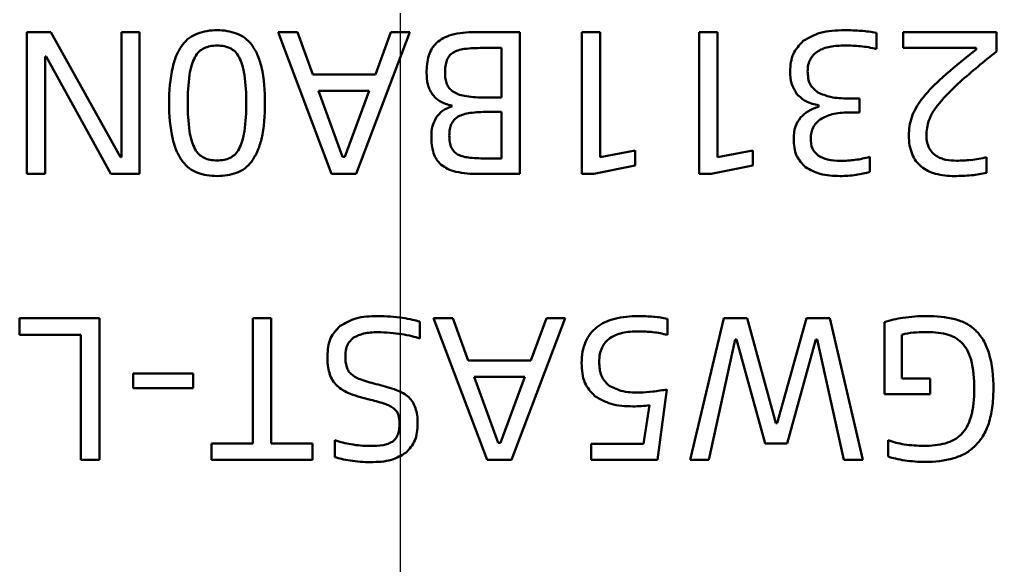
# Model space of a CAD drawing. Header units: millimetres. Extents: x 22 to 202, y 169 to 282.
# Drawn here: x 112.89 to 120.48, y 221.17 to 225.41 of the extents above; entities that cross this region are included whole.
import ezdxf

# ---------------------------------------------------------------- set-up
doc = ezdxf.new("R2010")
doc.units = ezdxf.units.MM
doc.header["$LTSCALE"] = 0.75
doc.linetypes.add('CENTER2', pattern=[28.575, 19.05, -3.175, 3.175, -3.175])
doc.layers.add('Smart Centers', color=7, linetype='CENTER2', lineweight=25)
doc.layers.add('Visible', color=7, linetype='Continuous', lineweight=50)

# ---------------------------------------------------------------- blocks, each defined once
blk = doc.blocks.new('*U21')
at = {"layer": 'Smart Centers', "color": 0, "ltscale": 0.75, "transparency": 16777216}
blk.add_line((0, -19.000016), (0, 19.000016), dxfattribs=at)

msp = doc.modelspace()

# ---------------------------------------------------------------- linework, layer by layer
at = {"layer": 'Visible'}
for p, q in [((112.9488, 225.3122), (112.9488, 224.2122)), ((113.1374, 225.3122), (112.9488, 225.3122)), ((113.6763, 224.3438), (113.1374, 225.3122)), ((113.6858, 225.3122), (113.6858, 224.3438)), ((113.8253, 225.3122), (113.6858, 225.3122)), ((113.8253, 224.2122), (113.8253, 225.3122)), ((114.8999, 225.3122), (115.3152, 224.2122)), ((115.0505, 225.3122), (114.8999, 225.3122)), ((115.1694, 224.9841), (115.0505, 225.3122)), ((115.5054, 224.2122), (115.9223, 225.3122)), ((115.7764, 225.3122), (115.656, 224.9841)), ((115.9223, 225.3122), (115.7764, 225.3122)), ((116.7766, 225.3122), (116.4279, 225.3122)), ((116.7766, 224.2122), (116.7766, 225.3122)), ((117.2584, 225.3122), (117.2584, 224.2122)), ((117.4011, 225.3122), (117.2584, 225.3122)), ((117.4011, 224.3422), (117.4011, 225.3122)), ((118.1698, 225.3122), (118.1698, 224.2122)), ((118.3125, 225.3122), (118.1698, 225.3122)), ((118.3125, 224.3422), (118.3125, 225.3122)), ((119.5456, 225.1823), (119.5456, 225.3075)), ((119.7532, 225.3122), (119.7532, 225.1918)), ((120.4776, 225.3122), (119.7532, 225.3122)), ((120.4776, 225.1617), (120.4776, 225.3122)), ((116.4865, 225.1902), (116.6339, 225.1902)), ((116.6339, 225.1902), (116.6339, 224.8066)), ((119.7532, 225.1918), (120.3207, 225.1918)), ((120.3207, 225.1918), (120.3207, 225.1775)), ((113.0914, 225.1252), (113.1009, 225.1252)), ((113.0914, 224.2122), (113.0914, 225.1252)), ((113.1009, 225.1252), (113.6018, 224.2122)), ((120.3207, 225.1775), (120.2573, 225.1284)), ((115.656, 224.9841), (115.1694, 224.9841)), ((115.4008, 224.3454), (115.2153, 224.8573)), ((115.2153, 224.8573), (115.6084, 224.8573)), ((115.6084, 224.8573), (115.4198, 224.3454)), ((116.6339, 224.8066), (116.4865, 224.8066)), ((119.414, 224.7987), (119.3269, 224.7987)), ((119.414, 224.6893), (119.414, 224.7987)), ((116.2504, 224.7432), (116.2504, 224.7369)), ((119.0986, 224.7448), (119.0986, 224.7353)), ((116.5261, 224.6941), (116.6339, 224.6941)), ((116.6339, 224.6941), (116.6339, 224.3327)), ((119.3285, 224.6893), (119.414, 224.6893)), ((113.6858, 224.3438), (113.6763, 224.3438)), ((115.4198, 224.3454), (115.4008, 224.3454)), ((117.6737, 224.3945), (117.4011, 224.3422)), ((117.6737, 224.2788), (117.6737, 224.3945)), ((118.5851, 224.3945), (118.3125, 224.3422)), ((118.5851, 224.2788), (118.5851, 224.3945)), ((119.4933, 224.2281), (119.4933, 224.3454)), ((120.4015, 224.2218), (120.4015, 224.3438)), ((116.6339, 224.3327), (116.5261, 224.3327)), ((117.3519, 224.2122), (117.6737, 224.2788)), ((118.2633, 224.2122), (118.5851, 224.2788)), ((112.9488, 224.2122), (113.0914, 224.2122)), ((113.6018, 224.2122), (113.8253, 224.2122)), ((115.3152, 224.2122), (115.5054, 224.2122)), ((116.4596, 224.2122), (116.7766, 224.2122)), ((117.2584, 224.2122), (117.3519, 224.2122)), ((118.1698, 224.2122), (118.2633, 224.2122)), ((112.8933, 223.0932), (112.8933, 222.9648)), ((113.513, 223.0932), (112.8933, 223.0932)), ((113.513, 221.9932), (113.513, 223.0932)), ((114.7034, 223.0932), (114.7034, 222.12)), ((114.846, 223.0932), (114.7034, 223.0932)), ((114.846, 222.12), (114.846, 223.0932)), ((115.9999, 222.9347), (115.9999, 223.0663)), ((116.1077, 223.0932), (116.523, 221.9932)), ((116.2583, 223.0932), (116.1077, 223.0932)), ((116.3772, 222.7651), (116.2583, 223.0932)), ((116.7132, 221.9932), (117.13, 223.0932)), ((116.9842, 223.0932), (116.8638, 222.7651)), ((117.13, 223.0932), (116.9842, 223.0932)), ((117.9225, 222.9633), (117.9225, 223.0885)), ((118.3616, 223.0932), (118.1001, 221.9932)), ((118.5423, 223.0932), (118.3616, 223.0932)), ((118.7658, 222.2785), (118.5423, 223.0932)), ((119.0035, 223.0932), (118.7753, 222.2785)), ((119.1842, 223.0932), (119.0035, 223.0932)), ((119.441, 221.9932), (119.1842, 223.0932)), ((119.6074, 223.0631), (119.6074, 222.5036)), ((112.8933, 222.9648), (113.3704, 222.9648)), ((113.3704, 222.9648), (113.3704, 221.9932)), ((118.2443, 221.9932), (118.4488, 222.9268)), ((118.4488, 222.9268), (118.4583, 222.9268)), ((118.4583, 222.9268), (118.6818, 222.1216)), ((118.8529, 222.1216), (119.0764, 222.9268)), ((119.0764, 222.9268), (119.0859, 222.9268)), ((119.0859, 222.9268), (119.292, 221.9932)), ((119.7437, 222.6241), (119.7437, 222.9648)), ((116.8638, 222.7651), (116.3772, 222.7651)), ((113.7746, 222.6637), (113.7746, 222.5496)), ((114.2421, 222.6637), (113.7746, 222.6637)), ((114.2421, 222.5496), (114.2421, 222.6637)), ((116.6086, 222.1264), (116.4231, 222.6383)), ((116.4231, 222.6383), (116.8162, 222.6383)), ((116.8162, 222.6383), (116.6276, 222.1264)), ((119.964, 222.6241), (119.7437, 222.6241)), ((119.964, 222.5036), (119.964, 222.6241)), ((113.7746, 222.5496), (114.2421, 222.5496)), ((117.8449, 221.9932), (117.9194, 222.5401)), ((119.6074, 222.5036), (119.964, 222.5036)), ((117.7831, 222.418), (117.7371, 222.1169)), ((118.7753, 222.2785), (118.7658, 222.2785)), ((115.3421, 222.1454), (115.3421, 222.0154)), ((119.6359, 222.147), (119.6359, 222.0202)), ((114.7034, 222.12), (114.3832, 222.12)), ((114.3832, 222.12), (114.3832, 221.9932)), ((115.1678, 222.12), (114.846, 222.12)), ((115.1678, 221.9932), (115.1678, 222.12)), ((116.6276, 222.1264), (116.6086, 222.1264)), ((117.3313, 222.1169), (117.3313, 221.9932)), ((117.7371, 222.1169), (117.3313, 222.1169)), ((118.6818, 222.1216), (118.8529, 222.1216)), ((113.3704, 221.9932), (113.513, 221.9932)), ((114.3832, 221.9932), (115.1678, 221.9932)), ((116.523, 221.9932), (116.7132, 221.9932)), ((117.3313, 221.9932), (117.8449, 221.9932)), ((118.1001, 221.9932), (118.2443, 221.9932)), ((119.292, 221.9932), (119.441, 221.9932))]:
    msp.add_line(p, q, dxfattribs=at)
for centre, radius, start, end in [((116.4124, 224.6394), 0.673, 88.67851, 104.27651), ((119.3002, 223.6218), 1.7063, 85.7211, 90.06278), ((119.3562, 224.3445), 0.9815, 78.87525, 85.8348), ((116.4745, 224.1574), 1.0329, 89.33366, 97.13353), ((119.2961, 224.5567), 0.6525, 89.66186, 99.79985), ((119.3018, 223.8874), 1.3218, 84.74836, 90.08019), ((119.3436, 224.3858), 0.8217, 75.76745, 84.46967), ((116.521, 225.0049), 0.4673, 164.27849, 180.8003), ((122.8775, 221.8078), 4.2299, 128.2762, 132.21491), ((123.632, 221.0809), 5.1578, 127.70382, 131.78057), ((115.2611, 224.7873), 1.2062, 167.80832, 181.18839), ((113.5924, 224.7873), 1.2063, 358.8121, 12.1912), ((115.668, 224.7823), 1.4688, 172.19443, 180.78178), ((113.184, 224.7823), 1.4688, 359.21822, 7.80557), ((116.4556, 224.995), 0.4018, 179.51863, 192.49956), ((120.7805, 224.1083), 1.1171, 131.83805, 142.49579), ((121.2428, 223.7442), 1.58, 131.52227, 140.10694), ((116.4743, 225.5359), 0.7293, 259.94743, 270.95648), ((115.2507, 224.7369), 1.1958, 178.78773, 192.24664), ((115.6548, 224.7428), 1.4555, 179.23569, 187.83906), ((113.1975, 224.7428), 1.4553, 352.16031, 0.76494), ((113.6029, 224.7369), 1.1958, 347.75336, 1.21227), ((120.2913, 224.4829), 0.5009, 142.42301, 160.26269), ((116.5161, 223.704), 0.9901, 89.41594, 97.27766), ((120.2336, 224.5147), 0.436, 161.6367, 180.38481), ((120.3049, 224.5095), 0.371, 161.57255, 179.88226), ((116.5171, 224.4957), 0.4269, 178.90532, 196.46823), ((119.2937, 225.0174), 0.701, 276.99912, 286.53734), ((120.2028, 225.0685), 0.7515, 275.73143, 285.33038), ((116.516, 225.7424), 1.4097, 264.89842, 270.41319), ((119.2616, 225.1852), 0.8715, 270.53794, 277.75128), ((120.1684, 224.7552), 0.4399, 259.10643, 269.80299), ((120.1635, 225.4961), 1.1808, 270.16632, 275.55864), ((116.4442, 224.9828), 0.7707, 257.73587, 271.14418), ((119.2636, 225.0343), 0.8379, 269.99145, 278.64072), ((119.2874, 224.9372), 0.7384, 277.94243, 286.18735), ((120.1444, 224.7594), 0.563, 255.68818, 270.67532), ((120.1544, 225.5115), 1.3151, 269.85505, 275.63025), ((120.1889, 225.1657), 0.9676, 275.60709, 282.69367), ((115.6737, 221.8373), 1.2718, 85.47582, 90.01489), ((115.6625, 221.663), 1.4464, 81.84941, 85.5769), ((115.6865, 221.8206), 1.287, 78.40404, 81.91376), ((115.8756, 222.7216), 0.3664, 70.16569, 79.04328), ((117.6882, 222.3673), 0.7418, 89.40582, 103.5492), ((117.702, 221.7559), 1.3532, 85.18818, 90.26084), ((117.7299, 222.1572), 0.9509, 78.31294, 84.83305), ((119.9055, 222.0801), 1.0272, 98.65795, 106.86843), ((119.9291, 221.9263), 1.1828, 89.53717, 98.6685), ((119.9495, 222.2179), 0.8913, 76.71794, 90.69415), ((115.6741, 221.8199), 1.1639, 85.27067, 90.0356), ((115.6799, 221.872), 1.1116, 80.65213, 85.34536), ((117.6923, 222.3872), 0.6031, 89.50932, 101.40586), ((117.7036, 221.9547), 1.0355, 84.05705, 90.33804), ((117.713, 222.1714), 0.8191, 75.1772, 83.14211), ((119.8718, 222.5019), 0.4803, 94.60448, 105.46942), ((119.9306, 221.9939), 0.9916, 90.44759, 95.63111), ((119.9327, 222.2659), 0.7196, 77.62796, 90.78644), ((115.6715, 221.8179), 1.1663, 76.70458, 80.67563), ((115.8417, 222.5205), 0.4434, 69.09328, 77.2317), ((115.7351, 222.786), 0.4517, 178.63185, 196.0307), ((115.7203, 222.7915), 0.2974, 178.66906, 195.18546), ((119.4486, 222.5658), 0.8565, 358.49044, 13.83924), ((119.5174, 222.5689), 0.9368, 358.42983, 15.9387), ((115.9869, 223.8962), 1.3541, 251.16766, 256.75246), ((115.3886, 221.3591), 1.2525, 69.89229, 76.7092), ((117.7013, 223.3441), 0.8279, 270.50072, 277.54321), ((117.5646, 224.5039), 1.9956, 277.0643, 280.24081), ((119.5412, 222.5236), 0.7639, 344.89118, 1.47239), ((115.9094, 223.7164), 1.2905, 249.70724, 256.9476), ((115.402, 221.4814), 1.0014, 70.46403, 77.54428), ((117.6583, 223.2827), 0.8742, 269.76246, 274.23336), ((117.6614, 223.1878), 0.7794, 274.52349, 278.98352), ((115.5765, 222.2781), 0.2665, 359.05872, 13.31855), ((115.5846, 222.8524), 0.7475, 251.07357, 260.85401), ((119.847, 222.6909), 0.5835, 248.79061, 261.61589), ((115.6176, 222.9632), 0.8622, 259.85771, 269.91655), ((115.6226, 222.7154), 0.6144, 269.41282, 278.75844), ((119.9104, 223.1), 0.9975, 261.43911, 270.34789), ((119.9249, 222.7474), 0.6449, 269.25649, 283.97041), ((115.4596, 222.3145), 0.3213, 248.56235, 257.87231), ((115.5875, 222.8613), 0.8829, 257.21074, 261.711), ((119.7813, 222.3978), 0.4046, 248.94694, 257.51071), ((119.8909, 222.8583), 0.878, 257.02378, 261.8129), ((119.933, 222.7817), 0.8044, 269.2781, 285.32315), ((115.6244, 223.0999), 1.1243, 261.60385, 265.58744), ((115.6184, 222.9992), 1.0234, 265.48917, 269.97496), ((119.9361, 223.1639), 1.1869, 261.75406, 265.56559), ((119.9241, 222.9812), 1.0038, 265.44476, 269.92773)]:
    msp.add_arc(centre, radius, start, end, dxfattribs=at)
for points, knots in [([(114.2762, 225.3035), (114.2539, 225.2935), (114.2081, 225.2729), (114.175, 225.235), (114.1581, 225.2156)], [-0.01488091, -0.01488091, -0.01488091, -0.01488091, -0.00762134, 0, 0, 0, 0]), ([(114.4276, 225.3281), (114.401, 225.3272), (114.3495, 225.3255), (114.3002, 225.3107), (114.2762, 225.3035)], [-0.01539177, -0.01539177, -0.01539177, -0.01539177, -0.0074627, 0, 0, 0, 0]), ([(114.5782, 225.3035), (114.5544, 225.3107), (114.5053, 225.3255), (114.4541, 225.3272), (114.4276, 225.3281)], [-0.01531441, -0.01531441, -0.01531441, -0.01531441, -0.00790934, 0, 0, 0, 0]), ([(114.6955, 225.2156), (114.6786, 225.235), (114.6458, 225.2727), (114.6003, 225.2934), (114.5782, 225.3035)], [-0.01481456, -0.01481456, -0.01481456, -0.01481456, -0.0072073, 0, 0, 0, 0]), ([(116.2464, 225.2916), (116.2241, 225.2844), (116.1821, 225.2708), (116.1476, 225.2434), (116.1315, 225.2306)], [-0.01310499, -0.01310499, -0.01310499, -0.01310499, -0.00614029, 0, 0, 0, 0]), ([(119.2983, 225.3281), (119.2335, 225.3269), (119.1192, 225.3249), (119.0202, 225.269), (118.9774, 225.2449)], [-0.03361754, -0.03361754, -0.03361754, -0.03361754, -0.01454303, 0, 0, 0, 0]), ([(114.1581, 225.2156), (114.1424, 225.1911), (114.1078, 225.1374), (114.0911, 225.0756), (114.0821, 225.042)], [-0.01905156, -0.01905156, -0.01905156, -0.01905156, -0.01036918, 0, 0, 0, 0]), ([(114.2548, 225.1189), (114.2645, 225.1343), (114.2828, 225.1634), (114.3122, 225.1811), (114.3261, 225.1894)], [-0.01015838, -0.01015838, -0.01015838, -0.01015838, -0.0047931, 0, 0, 0, 0]), ([(114.3261, 225.1894), (114.3416, 225.1952), (114.3742, 225.2074), (114.4092, 225.2086), (114.4276, 225.2092)], [-0.01039688, -0.01039688, -0.01039688, -0.01039688, -0.0054907, 0, 0, 0, 0]), ([(114.4276, 225.2092), (114.4456, 225.2086), (114.48, 225.2073), (114.5122, 225.1952), (114.5274, 225.1894)], [-0.01024082, -0.01024082, -0.01024082, -0.01024082, -0.00486854, 0, 0, 0, 0]), ([(114.5274, 225.1894), (114.5413, 225.1811), (114.5706, 225.1635), (114.5885, 225.1343), (114.598, 225.1189)], [-0.01010682, -0.01010682, -0.01010682, -0.01010682, -0.00532996, 0, 0, 0, 0]), ([(114.7715, 225.042), (114.7625, 225.0756), (114.7458, 225.1374), (114.7112, 225.1911), (114.6955, 225.2156)], [-0.01905157, -0.01905157, -0.01905157, -0.01905157, -0.00868242, 0, 0, 0, 0]), ([(116.1315, 225.2306), (116.1182, 225.2163), (116.0915, 225.1873), (116.078, 225.1503), (116.0712, 225.1316)], [-0.01169772, -0.01169772, -0.01169772, -0.01169772, -0.00590832, 0, 0, 0, 0]), ([(116.2567, 225.1529), (116.2695, 225.1596), (116.2977, 225.1743), (116.3291, 225.1795), (116.3462, 225.1823)], [-0.009476283, -0.009476283, -0.009476283, -0.009476283, -0.00517692, 0, 0, 0, 0]), ([(118.9774, 225.2449), (118.9476, 225.2133), (118.8854, 225.1474), (118.8786, 225.0567), (118.8751, 225.0095)], [-0.02636934, -0.02636934, -0.02636934, -0.02636934, -0.01373237, 0, 0, 0, 0]), ([(119.0939, 225.1664), (119.1076, 225.1738), (119.1363, 225.1893), (119.1683, 225.1961), (119.185, 225.1997)], [-0.009747035, -0.009747035, -0.009747035, -0.009747035, -0.005103717, 0, 0, 0, 0]), ([(114.2128, 224.9818), (114.2174, 225.008), (114.2256, 225.0555), (114.2458, 225.0992), (114.2548, 225.1189)], [-0.01439362, -0.01439362, -0.01439362, -0.01439362, -0.00645742, 0, 0, 0, 0]), ([(114.598, 225.1189), (114.6068, 225.0992), (114.6265, 225.0554), (114.6347, 225.008), (114.6392, 224.9818)], [-0.01436678, -0.01436678, -0.01436678, -0.01436678, -0.00793192, 0, 0, 0, 0]), ([(116.2099, 225.0935), (116.2152, 225.1055), (116.2257, 225.1293), (116.2464, 225.1451), (116.2567, 225.1529)], [-0.00767229, -0.00767229, -0.00767229, -0.00767229, -0.003815646, 0, 0, 0, 0]), ([(119.0115, 225.0079), (119.0121, 225.0257), (119.0134, 225.0591), (119.0272, 225.0896), (119.0336, 225.1038)], [-0.009926797, -0.009926797, -0.009926797, -0.009926797, -0.004647206, 0, 0, 0, 0]), ([(119.0336, 225.1038), (119.0417, 225.1161), (119.0578, 225.1408), (119.0819, 225.1579), (119.0939, 225.1664)], [-0.008756125, -0.008756125, -0.008756125, -0.008756125, -0.004381473, 0, 0, 0, 0]), ([(116.1965, 224.9968), (116.1968, 225.0148), (116.1974, 225.0476), (116.206, 225.0792), (116.2099, 225.0935)], [-0.009795803, -0.009795803, -0.009795803, -0.009795803, -0.004435782, 0, 0, 0, 0]), ([(116.2107, 224.9104), (116.2066, 224.9235), (116.1976, 224.9516), (116.1969, 224.981), (116.1965, 224.9968)], [-0.008794432, -0.008794432, -0.008794432, -0.008794432, -0.004709117, 0, 0, 0, 0]), ([(118.8751, 225.0095), (118.8767, 224.9757), (118.8797, 224.9121), (118.9128, 224.858), (118.9282, 224.8328)], [-0.01872094, -0.01872094, -0.01872094, -0.01872094, -0.00874569, 0, 0, 0, 0]), ([(119.0907, 224.8447), (119.0676, 224.8643), (119.0177, 224.9066), (119.0136, 224.9725), (119.0115, 225.0079)], [-0.01886085, -0.01886085, -0.01886085, -0.01886085, -0.01014135, 0, 0, 0, 0]), ([(116.0633, 224.9081), (116.067, 224.8947), (116.0743, 224.8683), (116.0887, 224.8451), (116.0958, 224.8336)], [-0.008164301, -0.008164301, -0.008164301, -0.008164301, -0.004035387, 0, 0, 0, 0]), ([(116.2583, 224.8518), (116.248, 224.8599), (116.2278, 224.8759), (116.2164, 224.899), (116.2107, 224.9104)], [-0.007635346, -0.007635346, -0.007635346, -0.007635346, -0.003765014, 0, 0, 0, 0]), ([(116.0958, 224.8336), (116.1043, 224.8228), (116.1215, 224.8008), (116.1449, 224.7852), (116.1568, 224.7773)], [-0.008348058, -0.008348058, -0.008348058, -0.008348058, -0.004275601, 0, 0, 0, 0]), ([(116.347, 224.8177), (116.3301, 224.8215), (116.2988, 224.8286), (116.271, 224.8445), (116.2583, 224.8518)], [-0.009555742, -0.009555742, -0.009555742, -0.009555742, -0.004368577, 0, 0, 0, 0]), ([(118.9282, 224.8328), (118.9501, 224.812), (118.9982, 224.7665), (119.0632, 224.7525), (119.0986, 224.7448)], [-0.01950424, -0.01950424, -0.01950424, -0.01950424, -0.01062687, 0, 0, 0, 0]), ([(119.3269, 224.7987), (119.2803, 224.7993), (119.1986, 224.8004), (119.1232, 224.8313), (119.0907, 224.8447)], [-0.02424955, -0.02424955, -0.02424955, -0.02424955, -0.01045163, 0, 0, 0, 0]), ([(116.2504, 224.7369), (116.2239, 224.7273), (116.1746, 224.7095), (116.1419, 224.6687), (116.1267, 224.6497)], [-0.0153898, -0.0153898, -0.0153898, -0.0153898, -0.00714761, 0, 0, 0, 0]), ([(116.1568, 224.7773), (116.1708, 224.77), (116.2004, 224.7546), (116.233, 224.7472), (116.2504, 224.7432)], [-0.009990114, -0.009990114, -0.009990114, -0.009990114, -0.00530169, 0, 0, 0, 0]), ([(119.0986, 224.7353), (119.0706, 224.7256), (119.0172, 224.707), (118.9757, 224.6687), (118.956, 224.6505)], [-0.01675429, -0.01675429, -0.01675429, -0.01675429, -0.0079585, 0, 0, 0, 0]), ([(119.9529, 224.6267), (119.9618, 224.6477), (119.9817, 224.6948), (120.0132, 224.7351), (120.0306, 224.7575)], [-0.01526668, -0.01526668, -0.01526668, -0.01526668, -0.00845973, 0, 0, 0, 0]), ([(116.1267, 224.6497), (116.1161, 224.6279), (116.0937, 224.5819), (116.0915, 224.5308), (116.0903, 224.5039)], [-0.01517397, -0.01517397, -0.01517397, -0.01517397, -0.0079773, 0, 0, 0, 0]), ([(116.2464, 224.6014), (116.2528, 224.6127), (116.2658, 224.6355), (116.2876, 224.6502), (116.2987, 224.6576)], [-0.007777008, -0.007777008, -0.007777008, -0.007777008, -0.003935949, 0, 0, 0, 0]), ([(116.2987, 224.6576), (116.3121, 224.6641), (116.3413, 224.6781), (116.3733, 224.6833), (116.3906, 224.6862)], [-0.009668897, -0.009668897, -0.009668897, -0.009668897, -0.005230662, 0, 0, 0, 0]), ([(118.956, 224.6505), (118.9408, 224.6278), (118.9073, 224.5779), (118.905, 224.5177), (118.9037, 224.4849)], [-0.01767274, -0.01767274, -0.01767274, -0.01767274, -0.00961918, 0, 0, 0, 0]), ([(119.1097, 224.6362), (119.1398, 224.6517), (119.2082, 224.6867), (119.2853, 224.6884), (119.3285, 224.6893)], [-0.02276798, -0.02276798, -0.02276798, -0.02276798, -0.01274939, 0, 0, 0, 0]), ([(116.2298, 224.5118), (116.2302, 224.5284), (116.231, 224.5592), (116.2415, 224.5881), (116.2464, 224.6014)], [-0.009162075, -0.009162075, -0.009162075, -0.009162075, -0.004211201, 0, 0, 0, 0]), ([(119.0352, 224.4928), (119.0384, 224.5214), (119.0447, 224.5788), (119.088, 224.617), (119.1097, 224.6362)], [-0.0166912, -0.0166912, -0.0166912, -0.0166912, -0.00837657, 0, 0, 0, 0]), ([(114.2548, 224.4072), (114.2458, 224.4268), (114.2256, 224.4706), (114.2174, 224.5181), (114.2128, 224.5443)], [-0.01439362, -0.01439362, -0.01439362, -0.01439362, -0.00793621, 0, 0, 0, 0]), ([(114.6392, 224.5443), (114.6347, 224.5181), (114.6265, 224.4707), (114.6068, 224.4268), (114.598, 224.4072)], [-0.01436678, -0.01436678, -0.01436678, -0.01436678, -0.00643486, 0, 0, 0, 0]), ([(116.2464, 224.4159), (116.2416, 224.4297), (116.2307, 224.4607), (116.2301, 224.4936), (116.2298, 224.5118)], [-0.009787697, -0.009787697, -0.009787697, -0.009787697, -0.00542483, 0, 0, 0, 0]), ([(119.7976, 224.5118), (119.7983, 224.4856), (119.7997, 224.4363), (119.815, 224.3895), (119.8222, 224.3676)], [-0.0146995, -0.0146995, -0.0146995, -0.0146995, -0.00686919, 0, 0, 0, 0]), ([(119.9553, 224.4135), (119.9491, 224.4277), (119.9356, 224.4585), (119.9345, 224.4921), (119.9339, 224.5102)], [-0.009983776, -0.009983776, -0.009983776, -0.009983776, -0.005376108, 0, 0, 0, 0]), ([(114.0821, 224.4833), (114.0912, 224.4498), (114.1079, 224.3881), (114.1424, 224.3343), (114.1581, 224.3097)], [-0.01904823, -0.01904823, -0.01904823, -0.01904823, -0.00871669, 0, 0, 0, 0]), ([(114.6955, 224.3097), (114.7112, 224.3343), (114.7457, 224.3881), (114.7624, 224.4498), (114.7715, 224.4833)], [-0.01904823, -0.01904823, -0.01904823, -0.01904823, -0.01033154, 0, 0, 0, 0]), ([(118.9037, 224.4849), (118.906, 224.4388), (118.9103, 224.354), (118.9683, 224.2926), (118.9948, 224.2645)], [-0.02454684, -0.02454684, -0.02454684, -0.02454684, -0.01123441, 0, 0, 0, 0]), ([(119.0931, 224.3549), (119.0762, 224.3722), (119.0392, 224.4102), (119.0366, 224.4637), (119.0352, 224.4928)], [-0.01541875, -0.01541875, -0.01541875, -0.01541875, -0.00840705, 0, 0, 0, 0]), ([(114.3261, 224.3367), (114.3122, 224.345), (114.2828, 224.3626), (114.2645, 224.3918), (114.2548, 224.4072)], [-0.01015838, -0.01015838, -0.01015838, -0.01015838, -0.00536528, 0, 0, 0, 0]), ([(114.598, 224.4072), (114.5885, 224.3918), (114.5706, 224.3626), (114.5413, 224.345), (114.5274, 224.3367)], [-0.01010681, -0.01010681, -0.01010681, -0.01010681, -0.00477687, 0, 0, 0, 0]), ([(116.1077, 224.3747), (116.1145, 224.3573), (116.1279, 224.3227), (116.1541, 224.2966), (116.1671, 224.2836)], [-0.01098735, -0.01098735, -0.01098735, -0.01098735, -0.00544793, 0, 0, 0, 0]), ([(116.2987, 224.362), (116.2876, 224.3688), (116.2656, 224.3823), (116.2528, 224.4047), (116.2464, 224.4159)], [-0.007619933, -0.007619933, -0.007619933, -0.007619933, -0.003791804, 0, 0, 0, 0]), ([(116.3906, 224.3383), (116.3734, 224.3403), (116.3416, 224.3441), (116.3121, 224.3564), (116.2987, 224.362)], [-0.00953577, -0.00953577, -0.00953577, -0.00953577, -0.004350275, 0, 0, 0, 0]), ([(119.2698, 224.3137), (119.2345, 224.3143), (119.1724, 224.3153), (119.117, 224.3429), (119.0931, 224.3549)], [-0.01835049, -0.01835049, -0.01835049, -0.01835049, -0.00793737, 0, 0, 0, 0]), ([(119.8222, 224.3676), (119.8311, 224.3486), (119.8487, 224.3113), (119.8788, 224.2831), (119.8935, 224.2693)], [-0.01224121, -0.01224121, -0.01224121, -0.01224121, -0.00599848, 0, 0, 0, 0]), ([(120.01, 224.3533), (119.9993, 224.3615), (119.9775, 224.3783), (119.9628, 224.4016), (119.9553, 224.4135)], [-0.008193057, -0.008193057, -0.008193057, -0.008193057, -0.004189478, 0, 0, 0, 0]), ([(120.0853, 224.3232), (120.0718, 224.3264), (120.0451, 224.3326), (120.0216, 224.3465), (120.01, 224.3533)], [-0.00815058, -0.00815058, -0.00815058, -0.00815058, -0.004005749, 0, 0, 0, 0]), ([(114.1581, 224.3097), (114.175, 224.2901), (114.2079, 224.2518), (114.2539, 224.2311), (114.2762, 224.221)], [-0.01493227, -0.01493227, -0.01493227, -0.01493227, -0.00726895, 0, 0, 0, 0]), ([(114.4276, 224.3169), (114.4092, 224.3175), (114.3742, 224.3187), (114.3416, 224.3309), (114.3261, 224.3367)], [-0.01039688, -0.01039688, -0.01039688, -0.01039688, -0.00490624, 0, 0, 0, 0]), ([(114.5274, 224.3367), (114.5122, 224.3309), (114.48, 224.3187), (114.4456, 224.3175), (114.4276, 224.3169)], [-0.01024082, -0.01024082, -0.01024082, -0.01024082, -0.00537234, 0, 0, 0, 0]), ([(114.5782, 224.221), (114.6003, 224.2311), (114.6459, 224.252), (114.6786, 224.2901), (114.6955, 224.3097)], [-0.01486607, -0.01486607, -0.01486607, -0.01486607, -0.00764933, 0, 0, 0, 0]), ([(116.1671, 224.2836), (116.1831, 224.272), (116.2175, 224.2472), (116.2585, 224.2358), (116.2805, 224.2297)], [-0.01263736, -0.01263736, -0.01263736, -0.01263736, -0.00677332, 0, 0, 0, 0]), ([(119.8935, 224.2693), (119.9101, 224.2574), (119.9444, 224.2329), (119.9846, 224.2203), (120.0053, 224.2138)], [-0.01254618, -0.01254618, -0.01254618, -0.01254618, -0.00645117, 0, 0, 0, 0]), ([(114.2762, 224.221), (114.3002, 224.2138), (114.3495, 224.199), (114.401, 224.1973), (114.4276, 224.1964)], [-0.01539177, -0.01539177, -0.01539177, -0.01539177, -0.00792907, 0, 0, 0, 0]), ([(114.4276, 224.1964), (114.4541, 224.1973), (114.5053, 224.199), (114.5544, 224.2138), (114.5782, 224.221)], [-0.01531441, -0.01531441, -0.01531441, -0.01531441, -0.00740507, 0, 0, 0, 0]), ([(118.9948, 224.2645), (119.0316, 224.2447), (119.1151, 224.1998), (119.2103, 224.1976), (119.2635, 224.1964)], [-0.02806357, -0.02806357, -0.02806357, -0.02806357, -0.0156854, 0, 0, 0, 0]), ([(115.6734, 223.1091), (115.6159, 223.1077), (115.5126, 223.1051), (115.4225, 223.0557), (115.3826, 223.0338)], [-0.03043086, -0.03043086, -0.03043086, -0.03043086, -0.01346555, 0, 0, 0, 0]), ([(117.5144, 223.0885), (117.4886, 223.0809), (117.439, 223.0664), (117.3963, 223.0374), (117.3757, 223.0235)], [-0.01539913, -0.01539913, -0.01539913, -0.01539913, -0.00739723, 0, 0, 0, 0]), ([(120.3159, 222.9989), (120.2923, 223.0182), (120.244, 223.0576), (120.1845, 223.076), (120.1542, 223.0853)], [-0.01848477, -0.01848477, -0.01848477, -0.01848477, -0.00941253, 0, 0, 0, 0]), ([(115.3826, 223.0338), (115.3537, 223.0033), (115.2913, 222.9373), (115.2862, 222.846), (115.2835, 222.7968)], [-0.02643407, -0.02643407, -0.02643407, -0.02643407, -0.01422483, 0, 0, 0, 0]), ([(115.4864, 222.9426), (115.5121, 222.9546), (115.5712, 222.9821), (115.6366, 222.9832), (115.6734, 222.9839)], [-0.01933874, -0.01933874, -0.01933874, -0.01933874, -0.01090609, 0, 0, 0, 0]), ([(117.3757, 223.0235), (117.3577, 223.0075), (117.3213, 222.9753), (117.299, 222.932), (117.2877, 222.9102)], [-0.01445714, -0.01445714, -0.01445714, -0.01445714, -0.00731219, 0, 0, 0, 0]), ([(117.4772, 222.9387), (117.4914, 222.9473), (117.5213, 222.9655), (117.5553, 222.9739), (117.5731, 222.9783)], [-0.01042889, -0.01042889, -0.01042889, -0.01042889, -0.00544646, 0, 0, 0, 0]), ([(120.4182, 222.8261), (120.4057, 222.8601), (120.3824, 222.9242), (120.3371, 222.975), (120.3159, 222.9989)], [-0.0202356, -0.0202356, -0.0202356, -0.0202356, -0.00949325, 0, 0, 0, 0]), ([(115.423, 222.7984), (115.4245, 222.8294), (115.4273, 222.8861), (115.4679, 222.925), (115.4864, 222.9426)], [-0.01629672, -0.01629672, -0.01629672, -0.01629672, -0.00739724, 0, 0, 0, 0]), ([(117.2877, 222.9102), (117.2787, 222.885), (117.2594, 222.831), (117.2577, 222.7736), (117.2568, 222.7429)], [-0.01709912, -0.01709912, -0.01709912, -0.01709912, -0.0091268, 0, 0, 0, 0]), ([(117.4153, 222.8658), (117.4234, 222.8801), (117.4393, 222.9083), (117.4646, 222.9286), (117.4772, 222.9387)], [-0.009637488, -0.009637488, -0.009637488, -0.009637488, -0.004768571, 0, 0, 0, 0]), ([(120.0869, 222.9688), (120.1094, 222.9621), (120.1537, 222.9489), (120.1891, 222.9192), (120.2066, 222.9046)], [-0.01370772, -0.01370772, -0.01370772, -0.01370772, -0.0067487, 0, 0, 0, 0]), ([(120.2066, 222.9046), (120.2221, 222.8862), (120.2557, 222.8467), (120.2717, 222.7972), (120.2803, 222.7707)], [-0.01541993, -0.01541993, -0.01541993, -0.01541993, -0.00825962, 0, 0, 0, 0]), ([(117.3932, 222.7524), (117.3937, 222.7735), (117.3949, 222.8126), (117.4089, 222.849), (117.4153, 222.8658)], [-0.01162255, -0.01162255, -0.01162255, -0.01162255, -0.00535695, 0, 0, 0, 0]), ([(117.4653, 222.5725), (117.4443, 222.5957), (117.3983, 222.6463), (117.395, 222.7151), (117.3932, 222.7524)], [-0.01992437, -0.01992437, -0.01992437, -0.01992437, -0.01083016, 0, 0, 0, 0]), ([(115.4721, 222.6558), (115.4634, 222.664), (115.4461, 222.6804), (115.4375, 222.7026), (115.4333, 222.7136)], [-0.007045528, -0.007045528, -0.007045528, -0.007045528, -0.003483081, 0, 0, 0, 0]), ([(117.2568, 222.7429), (117.2594, 222.6898), (117.2641, 222.592), (117.3299, 222.5204), (117.3599, 222.4877)], [-0.02830348, -0.02830348, -0.02830348, -0.02830348, -0.01290996, 0, 0, 0, 0]), ([(115.3009, 222.6613), (115.3076, 222.6438), (115.3208, 222.6093), (115.3457, 222.5821), (115.358, 222.5686)], [-0.01097462, -0.01097462, -0.01097462, -0.01097462, -0.00542422, 0, 0, 0, 0]), ([(115.5498, 222.6145), (115.5348, 222.6202), (115.5071, 222.6307), (115.4831, 222.6479), (115.4721, 222.6558)], [-0.008825451, -0.008825451, -0.008825451, -0.008825451, -0.004033413, 0, 0, 0, 0]), ([(115.358, 222.5686), (115.3728, 222.5563), (115.4042, 222.5301), (115.4419, 222.5143), (115.4618, 222.506)], [-0.01218413, -0.01218413, -0.01218413, -0.01218413, -0.00644234, 0, 0, 0, 0]), ([(115.9143, 222.479), (115.9007, 222.4901), (115.8719, 222.5136), (115.8374, 222.5278), (115.8192, 222.5353)], [-0.01110251, -0.01110251, -0.01110251, -0.01110251, -0.00587584, 0, 0, 0, 0]), ([(117.7086, 222.5163), (117.6586, 222.5166), (117.5728, 222.5172), (117.497, 222.5562), (117.4653, 222.5725)], [-0.02527662, -0.02527662, -0.02527662, -0.02527662, -0.01056761, 0, 0, 0, 0]), ([(120.4174, 222.2761), (120.428, 222.3163), (120.4511, 222.4037), (120.4529, 222.4943), (120.4538, 222.5432)], [-0.02704083, -0.02704083, -0.02704083, -0.02704083, -0.01463035, 0, 0, 0, 0]), ([(115.9674, 222.3958), (115.9611, 222.4115), (115.9486, 222.4426), (115.9257, 222.467), (115.9143, 222.479)], [-0.00994869, -0.00994869, -0.00994869, -0.00994869, -0.004923847, 0, 0, 0, 0]), ([(117.3599, 222.4877), (117.4007, 222.4647), (117.4918, 222.4133), (117.5967, 222.4102), (117.6547, 222.4085)], [-0.03093571, -0.03093571, -0.03093571, -0.03093571, -0.01707497, 0, 0, 0, 0]), ([(115.7368, 222.4251), (115.7502, 222.4199), (115.7745, 222.4103), (115.7955, 222.3948), (115.805, 222.3879)], [-0.00779597, -0.00779597, -0.00779597, -0.00779597, -0.003494977, 0, 0, 0, 0]), ([(115.805, 222.3879), (115.8122, 222.3808), (115.8262, 222.3671), (115.8327, 222.3486), (115.8359, 222.3395)], [-0.005807024, -0.005807024, -0.005807024, -0.005807024, -0.002830514, 0, 0, 0, 0]), ([(115.9841, 222.2738), (115.9837, 222.2962), (115.9829, 222.3376), (115.9723, 222.3776), (115.9674, 222.3958)], [-0.01235719, -0.01235719, -0.01235719, -0.01235719, -0.00564759, 0, 0, 0, 0]), ([(120.2787, 222.3245), (120.2696, 222.2981), (120.2524, 222.2484), (120.2185, 222.2085), (120.2026, 222.1898)], [-0.01559295, -0.01559295, -0.01559295, -0.01559295, -0.00729903, 0, 0, 0, 0]), ([(115.843, 222.2738), (115.8427, 222.2574), (115.8422, 222.2277), (115.8335, 222.1993), (115.8295, 222.1866)], [-0.008859803, -0.008859803, -0.008859803, -0.008859803, -0.003974263, 0, 0, 0, 0]), ([(115.8945, 222.0495), (115.9206, 222.0789), (115.977, 222.1425), (115.9816, 222.2279), (115.9841, 222.2738)], [-0.02479062, -0.02479062, -0.02479062, -0.02479062, -0.01332523, 0, 0, 0, 0]), ([(120.3127, 222.101), (120.3344, 222.1257), (120.3799, 222.1777), (120.4045, 222.2423), (120.4174, 222.2761)], [-0.02054617, -0.02054617, -0.02054617, -0.02054617, -0.0107647, 0, 0, 0, 0]), ([(115.8295, 222.1866), (115.8245, 222.1761), (115.8145, 222.1555), (115.7964, 222.1413), (115.7875, 222.1343)], [-0.006787451, -0.006787451, -0.006787451, -0.006787451, -0.003351848, 0, 0, 0, 0]), ([(120.2026, 222.1898), (120.1848, 222.1746), (120.1487, 222.1437), (120.1035, 222.1291), (120.0805, 222.1216)], [-0.01410137, -0.01410137, -0.01410137, -0.01410137, -0.00716693, 0, 0, 0, 0]), ([(115.7875, 222.1343), (115.777, 222.1284), (115.7547, 222.1158), (115.7295, 222.1108), (115.7162, 222.1081)], [-0.007639452, -0.007639452, -0.007639452, -0.007639452, -0.004050953, 0, 0, 0, 0]), ([(120.1455, 222.0059), (120.177, 222.0168), (120.2387, 222.038), (120.2884, 222.0803), (120.3127, 222.101)], [-0.01938839, -0.01938839, -0.01938839, -0.01938839, -0.00949424, 0, 0, 0, 0]), ([(115.6179, 221.9758), (115.6736, 221.9769), (115.7723, 221.979), (115.8574, 222.0281), (115.8945, 222.0495)], [-0.02903281, -0.02903281, -0.02903281, -0.02903281, -0.01266255, 0, 0, 0, 0])]:
    msp.add_open_spline(points, degree=3, knots=knots, dxfattribs=at)

# ---------------------------------------------------------------- block references
at = {"layer": 'Smart Centers', "ltscale": 0.75}
msp.add_blockref('*U21', (115.8515, 219.8856), dxfattribs=at)

doc.saveas('drawing.dxf')
